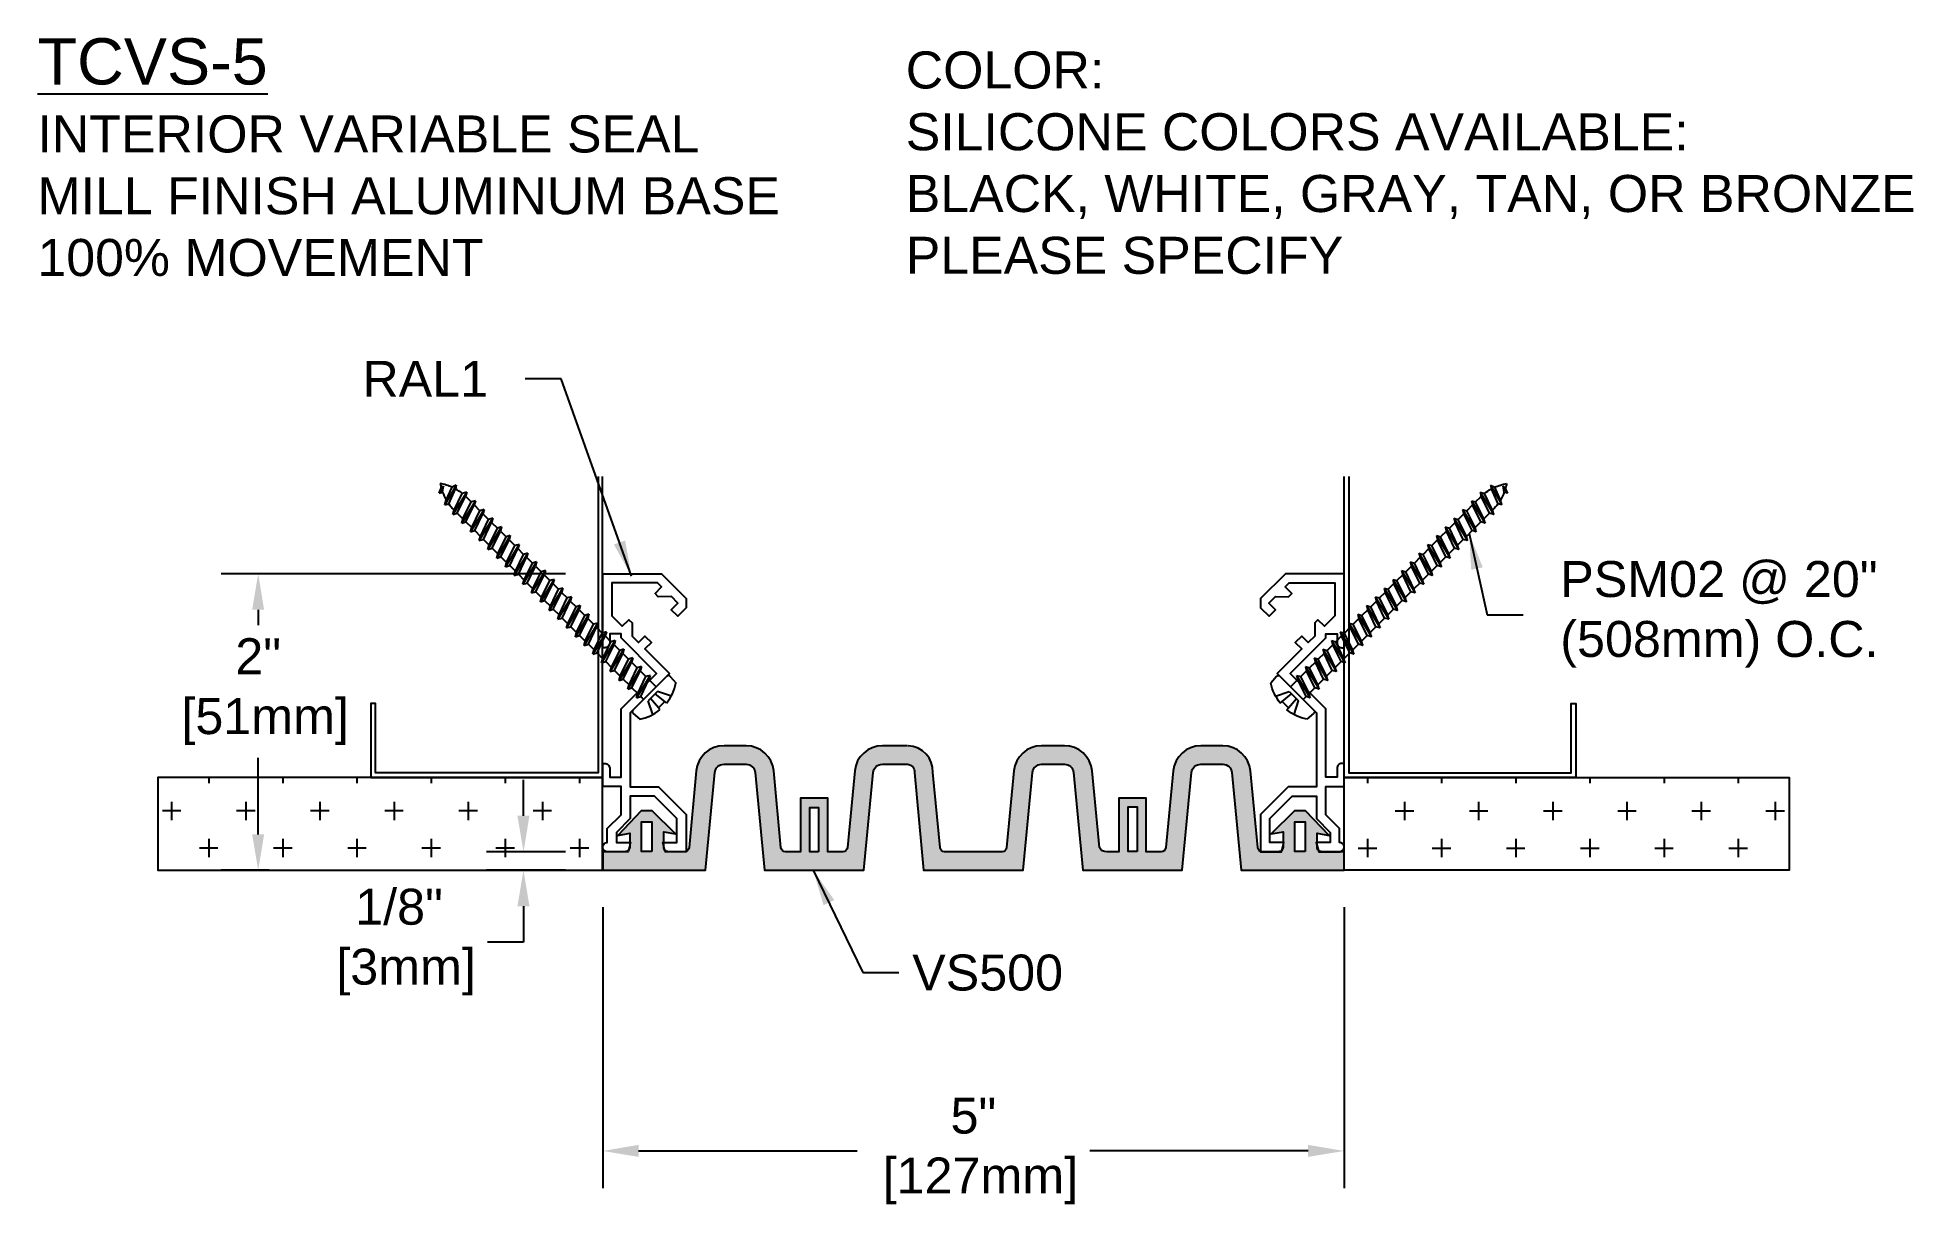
# Model space of a CAD drawing. Header units: inches. Extents: x -3.3 to 9.4, y 2.8 to 10.7.
import ezdxf

# ---------------------------------------------------------------- set-up
doc = ezdxf.new("R2010")
doc.units = ezdxf.units.IN
doc.header["$MEASUREMENT"] = 0
for name, color, linetype in [('Anchors', 4, 'Continuous'), ('Conditions', 1, 'Continuous'), ('Dimensions', 3, 'Continuous'), ('Fillers', 2, 'Continuous'), ('Metals', 7, 'Continuous'), ('Text', 2, 'Continuous')]:
    doc.layers.add(name, color=color, linetype=linetype)
doc.styles.add('Arial', font='arial.ttf')
doc.dimstyles.new('Arial', dxfattribs={"dimtxt": 0.2425, "dimasz": 0.2425, "dimexe": 0.25, "dimexo": 0.25, "dimgap": 0.09, "dimtad": 0, "dimtih": 1, "dimtoh": 1, "dimdec": 4, "dimzin": 0, "dimdsep": 46, "dimlunit": 4, "dimtxsty": 'Arial', "dimcen": 0.09, "dimadec": 0, "dimazin": 0, "dimtfac": 1, "dimtdec": 4, "dimtofl": 0, "dimtmove": 0, "dimatfit": 3, "dimfxl": 0, "dimfrac": 2, "dimtolj": 1, "dimtzin": 0, "dimarcsym": 0})

# ---------------------------------------------------------------- blocks, each defined once
blk = doc.blocks.new('A$CB0F2')
blk.add_lwpolyline([(0.029, 0.002, -0.958439), (0.032, 0.064), (0.032, 0.158), (0.125, 0.251), (0.125, 0.442), (0.001, 0.442), (0.001, 0.597), (0.017, 0.597, -0.414214), (0.048, 0.566), (0.048, 0.504), (0.125, 0.504), (0.125, 0.965), (0.364, 1.204), (0.125, 1.444), (0.125, 1.471), (0.048, 1.471), (0.048, 1.409, -0.414214), (0.017, 1.378), (0.001, 1.378), (0.001, 1.877), (0.397, 1.877), (0.564, 1.711), (0.564, 1.647), (0.507, 1.59), (0.463, 1.634), (0.508, 1.679), (0.464, 1.723), (0.375, 1.722), (0.354, 1.744), (0.398, 1.788), (0.371, 1.815), (0.063, 1.815), (0.063, 1.594), (0.133, 1.523), (0.177, 1.567), (0.199, 1.545), (0.199, 1.457), (0.243, 1.414), (0.286, 1.457), (0.33, 1.414), (0.286, 1.37), (0.452, 1.204), (0.187, 0.939), (0.187, 0.439), (0.377, 0.439), (0.564, 0.252), (0.564, 0.002), (0.423, 0.002), (0.407, 0.064), (0.502, 0.064), (0.502, 0.226), (0.351, 0.377), (0.187, 0.377), (0.187, 0.225), (0.094, 0.132), (0.094, 0.064), (0.189, 0.064), (0.172, 0.002), (0.029, 0.002)], format="xyb")
blk = doc.blocks.new('ral1')
blk.add_blockref('A$CB0F2', (-0.029, -0.002))
blk = doc.blocks.new('PSM02')
for p, q in [((-0.032, 0.127), (-0.03, 0.111)), ((0.032, 0.127), (0.03, 0.111)), ((-0.177, 0.017), (-0.172, 0.077)), ((-0.162, 0), (0.162, 0)), ((-0.089, 0.116), (-0.044, 0.028)), ((-0.06, -0.069), (-0.06, 0)), ((-0.044, 0.028), (0.044, 0.028)), ((-0.03, 0.111), (0.03, 0.111)), ((-0.03, 0.111), (-0.023, 0.028)), ((0.03, 0.111), (0.023, 0.028)), ((0.089, 0.116), (0.044, 0.028)), ((0.06, -0.027), (0.06, 0)), ((0.177, 0.017), (0.172, 0.077)), ((-0.086, -0.083), (0.086, -0.042)), ((-0.086, -0.083), (-0.06, -0.069)), ((-0.086, -0.083), (-0.06, -0.098)), ((-0.086, -0.167), (0.086, -0.125)), ((0.06, -0.027), (-0.06, -0.069)), ((0.06, -0.056), (-0.06, -0.098)), ((-0.06, -0.152), (-0.06, -0.098)), ((0.06, -0.111), (-0.06, -0.152)), ((0.086, -0.042), (0.06, -0.027)), ((0.086, -0.042), (0.06, -0.056)), ((0.06, -0.111), (0.06, -0.056)), ((0.086, -0.125), (0.06, -0.111)), ((0.086, -0.125), (0.06, -0.139)), ((-0.086, -0.167), (-0.06, -0.152)), ((-0.086, -0.167), (-0.06, -0.181)), ((-0.086, -0.25), (0.086, -0.208)), ((-0.086, -0.25), (-0.06, -0.236)), ((-0.086, -0.25), (-0.06, -0.264)), ((0.06, -0.139), (-0.06, -0.181)), ((-0.06, -0.236), (-0.06, -0.181)), ((0.06, -0.194), (-0.06, -0.236)), ((0.06, -0.223), (-0.06, -0.264)), ((0.06, -0.194), (0.06, -0.139)), ((0.086, -0.208), (0.06, -0.194)), ((0.086, -0.208), (0.06, -0.223)), ((0.06, -0.277), (0.06, -0.223)), ((-0.086, -0.333), (0.086, -0.292)), ((-0.086, -0.333), (-0.06, -0.319)), ((-0.086, -0.333), (-0.06, -0.348)), ((-0.086, -0.417), (0.086, -0.375)), ((-0.06, -0.319), (-0.06, -0.264)), ((0.06, -0.277), (-0.06, -0.319)), ((0.06, -0.306), (-0.06, -0.348)), ((-0.06, -0.402), (-0.06, -0.348)), ((0.06, -0.361), (-0.06, -0.402)), ((0.086, -0.292), (0.06, -0.277)), ((0.086, -0.292), (0.06, -0.306)), ((0.06, -0.361), (0.06, -0.306)), ((0.086, -0.375), (0.06, -0.361)), ((0.086, -0.375), (0.06, -0.389)), ((-0.086, -0.417), (-0.06, -0.402)), ((-0.086, -0.417), (-0.06, -0.431)), ((-0.086, -0.5), (0.086, -0.458)), ((-0.086, -0.5), (-0.06, -0.486)), ((-0.086, -0.5), (-0.06, -0.514)), ((0.06, -0.389), (-0.06, -0.431)), ((-0.06, -0.486), (-0.06, -0.431)), ((0.06, -0.444), (-0.06, -0.486)), ((0.06, -0.473), (-0.06, -0.514)), ((0.06, -0.444), (0.06, -0.389)), ((0.086, -0.458), (0.06, -0.444)), ((0.086, -0.458), (0.06, -0.473)), ((0.06, -0.527), (0.06, -0.473)), ((-0.086, -0.583), (0.086, -0.542)), ((-0.086, -0.583), (-0.06, -0.569)), ((-0.086, -0.583), (-0.06, -0.598)), ((-0.086, -0.667), (0.086, -0.625)), ((-0.06, -0.569), (-0.06, -0.514)), ((0.06, -0.527), (-0.06, -0.569)), ((0.06, -0.556), (-0.06, -0.598)), ((-0.06, -0.652), (-0.06, -0.598)), ((0.06, -0.611), (-0.06, -0.652)), ((0.086, -0.542), (0.06, -0.527)), ((0.086, -0.542), (0.06, -0.556)), ((0.06, -0.611), (0.06, -0.556)), ((0.086, -0.625), (0.06, -0.611)), ((0.086, -0.625), (0.06, -0.639)), ((-0.086, -0.667), (-0.06, -0.652)), ((-0.086, -0.667), (-0.06, -0.681)), ((-0.086, -0.75), (0.086, -0.708)), ((-0.086, -0.75), (-0.06, -0.736)), ((-0.086, -0.75), (-0.06, -0.764)), ((0.06, -0.639), (-0.06, -0.681)), ((-0.06, -0.736), (-0.06, -0.681)), ((0.06, -0.694), (-0.06, -0.736)), ((0.06, -0.723), (-0.06, -0.764)), ((0.06, -0.694), (0.06, -0.639)), ((0.086, -0.708), (0.06, -0.694)), ((0.086, -0.708), (0.06, -0.723)), ((0.06, -0.777), (0.06, -0.723)), ((-0.086, -0.833), (0.086, -0.792)), ((-0.086, -0.833), (-0.06, -0.819)), ((-0.086, -0.833), (-0.06, -0.848)), ((-0.086, -0.917), (0.086, -0.875)), ((-0.06, -0.819), (-0.06, -0.764)), ((0.06, -0.777), (-0.06, -0.819)), ((0.06, -0.806), (-0.06, -0.848)), ((-0.06, -0.902), (-0.06, -0.848)), ((0.06, -0.861), (-0.06, -0.902)), ((0.086, -0.792), (0.06, -0.777)), ((0.086, -0.792), (0.06, -0.806)), ((0.06, -0.861), (0.06, -0.806)), ((0.086, -0.875), (0.06, -0.861)), ((0.086, -0.875), (0.06, -0.889)), ((-0.086, -0.917), (-0.06, -0.902)), ((-0.086, -0.917), (-0.06, -0.931)), ((-0.086, -1), (0.086, -0.958)), ((-0.086, -1), (-0.06, -0.986)), ((-0.086, -1), (-0.06, -1.014)), ((0.06, -0.889), (-0.06, -0.931)), ((-0.06, -0.986), (-0.06, -0.931)), ((0.06, -0.944), (-0.06, -0.986)), ((0.06, -0.973), (-0.06, -1.014)), ((0.06, -0.944), (0.06, -0.889)), ((0.086, -0.958), (0.06, -0.944)), ((0.086, -0.958), (0.06, -0.973)), ((0.06, -1.027), (0.06, -0.973)), ((-0.086, -1.083), (0.086, -1.042)), ((-0.086, -1.083), (-0.06, -1.069)), ((-0.086, -1.083), (-0.06, -1.098)), ((-0.086, -1.167), (0.086, -1.125)), ((-0.06, -1.069), (-0.06, -1.014)), ((0.06, -1.027), (-0.06, -1.069)), ((0.06, -1.056), (-0.06, -1.098)), ((-0.06, -1.152), (-0.06, -1.098)), ((0.06, -1.111), (-0.06, -1.152)), ((0.086, -1.042), (0.06, -1.027)), ((0.086, -1.042), (0.06, -1.056)), ((0.06, -1.111), (0.06, -1.056)), ((0.086, -1.125), (0.06, -1.111)), ((0.086, -1.125), (0.06, -1.139)), ((-0.086, -1.167), (-0.06, -1.152)), ((-0.086, -1.167), (-0.06, -1.181)), ((-0.086, -1.25), (0.086, -1.208)), ((-0.086, -1.25), (-0.06, -1.236)), ((-0.086, -1.25), (-0.06, -1.264)), ((0.06, -1.139), (-0.06, -1.181)), ((-0.06, -1.236), (-0.06, -1.181)), ((0.06, -1.194), (-0.06, -1.236)), ((0.06, -1.223), (-0.06, -1.264)), ((-0.06, -1.319), (-0.06, -1.264)), ((0.06, -1.194), (0.06, -1.139)), ((0.086, -1.208), (0.06, -1.194)), ((0.086, -1.208), (0.06, -1.223)), ((0.06, -1.277), (0.06, -1.223)), ((-0.086, -1.333), (0.086, -1.292)), ((-0.086, -1.333), (-0.06, -1.319)), ((-0.086, -1.333), (-0.06, -1.348)), ((-0.086, -1.417), (0.086, -1.375)), ((0.06, -1.277), (-0.06, -1.319)), ((0.06, -1.306), (-0.06, -1.348)), ((-0.06, -1.402), (-0.06, -1.348)), ((0.06, -1.361), (-0.06, -1.402)), ((0.06, -1.389), (-0.06, -1.431)), ((0.086, -1.292), (0.06, -1.277)), ((0.086, -1.292), (0.06, -1.306)), ((0.06, -1.361), (0.06, -1.306)), ((0.086, -1.375), (0.06, -1.361)), ((0.086, -1.375), (0.06, -1.389)), ((0.06, -1.444), (0.06, -1.389)), ((-0.086, -1.417), (-0.06, -1.402)), ((-0.086, -1.417), (-0.06, -1.431)), ((-0.086, -1.5), (0.086, -1.458)), ((-0.086, -1.5), (-0.06, -1.486)), ((-0.086, -1.5), (-0.06, -1.514)), ((-0.06, -1.486), (-0.06, -1.431)), ((0.06, -1.444), (-0.06, -1.486)), ((0.06, -1.473), (-0.06, -1.514)), ((-0.06, -1.569), (-0.06, -1.514)), ((0.086, -1.458), (0.06, -1.444)), ((0.086, -1.458), (0.06, -1.473)), ((0.06, -1.527), (0.06, -1.473)), ((-0.086, -1.583), (0.086, -1.542)), ((-0.086, -1.583), (-0.06, -1.569)), ((-0.086, -1.583), (-0.06, -1.598)), ((-0.086, -1.667), (0.086, -1.625)), ((0.06, -1.527), (-0.06, -1.569)), ((0.06, -1.556), (-0.06, -1.598)), ((-0.06, -1.652), (-0.06, -1.598)), ((0.06, -1.611), (-0.06, -1.652)), ((0.06, -1.639), (-0.06, -1.681)), ((0.086, -1.542), (0.06, -1.527)), ((0.086, -1.542), (0.06, -1.556)), ((0.06, -1.611), (0.06, -1.556)), ((0.086, -1.625), (0.06, -1.611)), ((0.086, -1.625), (0.06, -1.639)), ((0.06, -1.694), (0.06, -1.639)), ((-0.086, -1.667), (-0.06, -1.652)), ((-0.086, -1.667), (-0.06, -1.681)), ((-0.086, -1.75), (0.086, -1.708)), ((-0.086, -1.75), (-0.06, -1.736)), ((-0.086, -1.75), (-0.06, -1.764)), ((-0.06, -1.736), (-0.06, -1.681)), ((0.06, -1.694), (-0.06, -1.736)), ((0.06, -1.723), (-0.06, -1.764)), ((-0.06, -1.81), (-0.06, -1.764)), ((0.086, -1.708), (0.06, -1.694)), ((0.086, -1.708), (0.06, -1.723)), ((0.06, -1.723), (0.06, -1.777)), ((-0.086, -1.833), (0.086, -1.792)), ((-0.086, -1.833), (-0.06, -1.819)), ((-0.086, -1.833), (-0.058, -1.847)), ((-0.069, -1.917), (0.079, -1.875)), ((0.06, -1.777), (-0.06, -1.819)), ((0.06, -1.806), (-0.058, -1.847)), ((0.056, -1.862), (-0.047, -1.902)), ((0.05, -1.892), (-0.039, -1.926)), ((0.079, -1.875), (0.05, -1.892)), ((0.079, -1.875), (0.056, -1.862)), ((0.086, -1.792), (0.06, -1.777)), ((0.086, -1.792), (0.06, -1.806)), ((0.06, -1.806), (0.06, -1.81)), ((-0.069, -1.917), (-0.047, -1.902)), ((-0.069, -1.917), (-0.039, -1.926)), ((0.03, -1.947), (-0.004, -1.972)), ((-0.004, -1.972), (0.051, -1.958)), ((0.017, -1.973), (-0.004, -1.972)), ((0.051, -1.958), (0.017, -1.973)), ((0.051, -1.958), (0.03, -1.947))]:
    blk.add_line(p, q)
for centre, radius, start, end in [((0, -0.185), 0.313, 95.8447, 123.323), ((0, -0.185), 0.313, 56.677, 84.1553), ((-0.162, 0.016), 0.016, 175, 270), ((0.162, 0.016), 0.016, 270, 5), ((0.27, -1.81), 0.33, 180, 181.4809), ((0.27, -1.81), 0.33, 186.3809, 196.1333), ((-0.27, -1.81), 0.33, 335.5566, 345.5871), ((-0.27, -1.81), 0.33, 350.9871, 0), ((0.27, -1.81), 0.33, 200.6129, 215.118), ((-0.27, -1.81), 0.33, 324.882, 330.5326)]:
    blk.add_arc(centre, radius, start, end)
blk = doc.blocks.new('VS500')
h = blk.add_hatch(color=256)
h.paths.add_polyline_path([(11.886, 2.281), (11.837, 2.8, 0.385484), (11.65, 2.968), (11.496, 2.968, 0.385484), (11.31, 2.8), (11.261, 2.281, -0.386724), (11.23, 2.253), (10.843, 2.253, -0.386724), (10.812, 2.281), (10.764, 2.788, 0.416187), (10.594, 2.968), (10.423, 2.968, 0.385484), (10.237, 2.8), (10.187, 2.281, -0.386724), (10.157, 2.253), (10.055, 2.253), (10.055, 2.615), (9.871, 2.615), (9.871, 2.253), (9.77, 2.253, -0.386724), (9.739, 2.281), (9.69, 2.8, 0.385484), (9.504, 2.968), (9.355, 2.968, 0.385484), (9.169, 2.8), (9.119, 2.281, -0.386724), (9.088, 2.253), (8.98, 2.253, -0.414214), (8.949, 2.284), (8.949, 2.388), (9.029, 2.373), (8.871, 2.528), (8.796, 2.528), (8.639, 2.363), (8.719, 2.378), (8.719, 2.284, -0.414214), (8.688, 2.253), (8.537, 2.253), (8.537, 2.128), (9.23, 2.128), (9.293, 2.787, -0.388879), (9.355, 2.843), (9.504, 2.843, -0.388879), (9.565, 2.787), (9.628, 2.128), (10.298, 2.128), (10.361, 2.787, -0.388879), (10.423, 2.843), (10.587, 2.843, -0.469009), (10.639, 2.787), (10.701, 2.128), (11.372, 2.128), (11.435, 2.787, -0.388879), (11.496, 2.843), (11.65, 2.843, -0.388879), (11.712, 2.787), (11.775, 2.128), (12.445, 2.128), (12.508, 2.787, -0.388879), (12.57, 2.843), (12.719, 2.843, -0.388879), (12.78, 2.787), (12.843, 2.128), (13.537, 2.128), (13.537, 2.253), (13.386, 2.253, -0.414214), (13.355, 2.284), (13.355, 2.378), (13.435, 2.363), (13.277, 2.528), (13.202, 2.528), (13.045, 2.373), (13.125, 2.388), (13.125, 2.284, -0.414214), (13.094, 2.253), (12.985, 2.253, -0.386724), (12.954, 2.281), (12.905, 2.8, 0.385484), (12.719, 2.968), (12.57, 2.968, 0.385484), (12.384, 2.8), (12.334, 2.281, -0.386724), (12.304, 2.253), (12.202, 2.253), (12.202, 2.615), (12.018, 2.615), (12.018, 2.253), (11.937, 2.253, -0.277705)])
h.paths.add_polyline_path([(12.08, 2.255), (12.08, 2.555), (12.14, 2.555), (12.14, 2.255)], flags=16)
h.paths.add_polyline_path([(13.205, 2.255), (13.205, 2.455), (13.275, 2.455), (13.275, 2.255)], flags=16)
h.paths.add_polyline_path([(9.993, 2.252), (9.933, 2.252), (9.933, 2.552), (9.993, 2.552)], flags=16)
h.paths.add_polyline_path([(8.869, 2.254), (8.799, 2.254), (8.799, 2.454), (8.869, 2.454)], flags=16)
at = {"color": 0}
blk.add_lwpolyline([(10.592, 2.968), (10.423, 2.968, 0.387964), (10.237, 2.798), (10.187, 2.281, -0.386724), (10.157, 2.253), (10.055, 2.253), (10.055, 2.615), (9.871, 2.615), (9.871, 2.253), (9.77, 2.253, -0.386724), (9.739, 2.281), (9.69, 2.798, 0.387964), (9.504, 2.968), (9.355, 2.968, 0.387964), (9.168, 2.798), (9.119, 2.281, -0.386724), (9.088, 2.253), (8.98, 2.253, -0.414214), (8.949, 2.284), (8.949, 2.388), (9.029, 2.373), (8.871, 2.528), (8.796, 2.528), (8.639, 2.363), (8.719, 2.378), (8.719, 2.284, -0.414214), (8.688, 2.253), (8.537, 2.253), (8.537, 2.128), (9.23, 2.128), (9.293, 2.787, -0.388879), (9.355, 2.843), (9.504, 2.843, -0.388879), (9.565, 2.787), (9.628, 2.128), (10.298, 2.128), (10.361, 2.787, -0.388879), (10.423, 2.843), (10.592, 2.843, -0.442581), (10.639, 2.787), (10.701, 2.128), (11.372, 2.128), (11.435, 2.787, -0.388879), (11.496, 2.843), (11.65, 2.843, -0.388879), (11.712, 2.787), (11.775, 2.128), (12.445, 2.128), (12.508, 2.787, -0.388879), (12.57, 2.843), (12.719, 2.843, -0.388879), (12.78, 2.787), (12.843, 2.128), (13.537, 2.128), (13.537, 2.253), (13.386, 2.253, -0.414214), (13.355, 2.284), (13.355, 2.378), (13.435, 2.363), (13.277, 2.528), (13.202, 2.528), (13.045, 2.373), (13.125, 2.388), (13.125, 2.284, -0.414214), (13.094, 2.253), (12.985, 2.253, -0.386724), (12.954, 2.281), (12.905, 2.798, 0.387964), (12.719, 2.968), (12.57, 2.968, 0.387964), (12.384, 2.798), (12.334, 2.281, -0.386724), (12.304, 2.253), (12.202, 2.253), (12.202, 2.615), (12.018, 2.615), (12.018, 2.253), (11.937, 2.253, -0.277705), (11.886, 2.281), (11.837, 2.798, 0.387964), (11.65, 2.968), (11.496, 2.968, 0.387964), (11.31, 2.798), (11.261, 2.281, -0.386724), (11.23, 2.253), (10.843, 2.253, -0.386724), (10.812, 2.281), (10.764, 2.788, 0.410211), (10.597, 2.968)], format="xyb", dxfattribs=at)
for points in [[(9.993, 2.252), (9.933, 2.252), (9.933, 2.552), (9.993, 2.552)], [(12.14, 2.255), (12.08, 2.255), (12.08, 2.555), (12.14, 2.555)], [(8.869, 2.254), (8.799, 2.254), (8.799, 2.454), (8.869, 2.454)], [(13.275, 2.255), (13.205, 2.255), (13.205, 2.455), (13.275, 2.455)]]:
    blk.add_lwpolyline(points, close=True)
blk = doc.blocks.new('*D9')
at = {"layer": 'Defpoints', "color": 0}
for p in [(0.561, 5.036), (5.561, 5.036), (0.561, 3.142)]:
    blk.add_point(p, dxfattribs=at)
at = {"layer": 'Dimensions', "color": 0, "lineweight": -2}
for p, q in [((0.561, 4.786), (0.561, 2.892)), ((5.561, 4.786), (5.561, 2.892)), ((0.803, 3.142), (2.276, 3.142)), ((5.318, 3.142), (3.846, 3.142))]:
    blk.add_line(p, q, dxfattribs=at)
at = {"layer": 'Dimensions', "color": 0}
for points in [[(0.803, 3.183), (0.803, 3.102), (0.561, 3.142)], [(5.318, 3.183), (5.318, 3.102), (5.561, 3.142)]]:
    blk.add_solid(points, dxfattribs=at)
at = {"layer": 'Dimensions', "color": 0, "insert": (3.061, 3.142), "char_height": 0.2425, "attachment_point": 5, "style": 'Arial'}
blk.add_mtext('\\A1;5"\\P [127mm]', dxfattribs=at)
blk = doc.blocks.new('*D10')
at = {"layer": 'Defpoints', "color": 0}
for p in [(0.561, 7.036), (-1.762, 5.036), (-1.439, 5.036)]:
    blk.add_point(p, dxfattribs=at)
at = {"layer": 'Dimensions', "color": 0, "lineweight": -2}
for p, q in [((0.311, 7.036), (-2.012, 7.036)), ((-1.762, 6.793), (-1.762, 6.689)), ((-1.762, 5.278), (-1.762, 5.793)), ((-1.689, 5.036), (-2.012, 5.036))]:
    blk.add_line(p, q, dxfattribs=at)
at = {"layer": 'Dimensions', "color": 0}
for points in [[(-1.803, 6.793), (-1.722, 6.793), (-1.762, 7.036)], [(-1.803, 5.278), (-1.722, 5.278), (-1.762, 5.036)]]:
    blk.add_solid(points, dxfattribs=at)
at = {"layer": 'Dimensions', "color": 0, "insert": (-1.762, 6.241), "char_height": 0.2425, "attachment_point": 5, "style": 'Arial'}
blk.add_mtext('\\A1;2"\\P [51mm]', dxfattribs=at)
blk = doc.blocks.new('*D11')
at = {"layer": 'Defpoints', "color": 0}
for p in [(0.561, 5.161), (0.027, 5.036), (0.561, 5.036)]:
    blk.add_point(p, dxfattribs=at)
at = {"layer": 'Dimensions', "color": 0, "lineweight": -2}
for p, q in [((0.027, 5.403), (0.027, 5.646)), ((0.311, 5.161), (-0.223, 5.161)), ((0.311, 5.036), (-0.223, 5.036)), ((0.027, 4.793), (0.027, 4.551)), ((0.027, 4.551), (-0.216, 4.551))]:
    blk.add_line(p, q, dxfattribs=at)
at = {"layer": 'Dimensions', "color": 0}
for points in [[(-0.014, 5.403), (0.067, 5.403), (0.027, 5.161)], [(-0.014, 4.793), (0.067, 4.793), (0.027, 5.036)]]:
    blk.add_solid(points, dxfattribs=at)
at = {"layer": 'Dimensions', "color": 0, "insert": (-0.812, 4.551), "char_height": 0.2425, "attachment_point": 5, "style": 'Arial'}
blk.add_mtext('\\A1;1/8"\\P [3mm]', dxfattribs=at)

msp = doc.modelspace()

# ---------------------------------------------------------------- hatches: boundary and pattern name
at = {"layer": 'Conditions'}
h = msp.add_hatch(dxfattribs=at)
h.set_pattern_fill('CROSS', color=256, style=0)
h.set_pattern_definition([(180, (6.46633, 10.18535), (-0.25, -0.25), [0.125, -0.375]), (270, (6.40383, 10.24785), (0.25, -0.25), [0.125, -0.375])])
h.paths.add_polyline_path([(-2.43928, 5.03572), (0.56072, 5.03572), (0.56072, 5.13572), (0.56072, 5.66072), (-1.00178, 5.66072), (-2.43928, 5.66072)])
h = msp.add_hatch(dxfattribs=at)
h.set_pattern_fill('CROSS', color=256, style=0)
h.set_pattern_definition([(7e-15, (-0.3449, 10.18535), (0.25, -0.25), [0.125, -0.375]), (270, (-0.2824, 10.24785), (-0.25, -0.25), [0.125, -0.375])])
h.paths.add_polyline_path([(8.56072, 5.03572), (5.56072, 5.03572), (5.56072, 5.13572), (5.56072, 5.66072), (7.12322, 5.66072), (8.56072, 5.66072)])

# ---------------------------------------------------------------- linework, layer by layer
for points in [[(0.52947, 7.69197), (0.52947, 5.69197), (-0.97053, 5.69197), (-0.97053, 6.16072), (-1.00178, 6.16072), (-1.00178, 5.66072), (0.56072, 5.66072), (0.56072, 7.69197)], [(5.59197, 7.69197), (5.59197, 5.69197), (7.09197, 5.69197), (7.09197, 6.16072), (7.12322, 6.16072), (7.12322, 5.66072), (5.56072, 5.66072), (5.56072, 7.69197)], [(0.56072, 5.66072), (-2.43928, 5.66072), (-2.43928, 5.03572), (0.56072, 5.03572), (0.56072, 5.66072)], [(5.56072, 5.66072), (8.56072, 5.66072), (8.56072, 5.03572), (5.56072, 5.03572), (5.56072, 5.66072)]]:
    msp.add_lwpolyline(points, dxfattribs=at)

# ---------------------------------------------------------------- block references
at = {"layer": 'Anchors', "rotation": 225}
msp.add_blockref('PSM02', (0.8793, 6.23031), dxfattribs=at)
at = {"layer": 'Anchors', "xscale": -1, "rotation": 135.0000000000001}
msp.add_blockref('PSM02', (5.24214, 6.23031), dxfattribs=at)
at = {"layer": 'Fillers'}
msp.add_blockref('VS500', (-7.97596, 2.90759), dxfattribs=at)
at = {"layer": 'Metals'}
msp.add_blockref('ral1', (0.58908, 5.16072), dxfattribs=at)
at = {"layer": 'Metals', "xscale": -1}
msp.add_blockref('ral1', (5.53236, 5.16072), dxfattribs=at)

# ---------------------------------------------------------------- texts
at = {"layer": 'Text', "attachment_point": 1, "style": 'Arial'}
for s, insert, char_height, width in [('{\\LTCVS-5\\P\\H0.8x;\\lINTERIOR VARIABLE SEAL\\PMILL FINISH ALUMINUM BASE\\P100% MOVEMENT}', (-3.25011, 10.64884), 0.3125, 5.875), ('COLOR:{\\L                              \\~\\P}SILICONE COLORS AVAILABLE:\\PBLACK, WHITE, GRAY, TAN, OR BRONZE\\PPLEASE SPECIFY', (2.60468, 10.5595), 0.25, 6.8282505)]:
    msp.add_mtext(s, dxfattribs=dict(at, insert=insert, char_height=char_height, width=width))
at = {"layer": 'Text', "char_height": 0.2425, "style": 'Arial'}
for s, insert, attachment_point in [('\\A1;RAL1', (-0.2119, 8.22957), 9), ('PSM02 @ 20"\\P(508mm) O.C.', (7.01852, 7.12158), 1), ('VS500', (2.64827, 4.46705), 1)]:
    msp.add_mtext(s, dxfattribs=dict(at, insert=insert, attachment_point=attachment_point))

# ---------------------------------------------------------------- dimensions: what is measured, and where the dimension line sits
at = {"layer": 'Dimensions'}
for base, p1, p2, picture, middle in [((-1.76237, 5.03572), (0.56072, 7.03572), (-1.43928, 5.03572), '*D10', (-1.76237, 6.24053)), ((0.02671, 5.03572), (0.56072, 5.16072), (0.56072, 5.03572), '*D11', (-0.81238, 4.55072))]:
    dim = msp.add_linear_dim(base=base, p1=p1, p2=p2, angle=90, dimstyle='Arial', override={"dimpost": '\\X'}, dxfattribs=at)
    dim.commit()
    dim.dimension.update_dxf_attribs({"geometry": picture, "text_midpoint": middle, "dimtype": 160})
dim = msp.add_linear_dim(base=(0.56072, 3.1425), p1=(5.56072, 5.03572), p2=(0.56072, 5.03572), dimstyle='Arial', override={"dimpost": '\\X'}, dxfattribs=at)
dim.commit()
dim.dimension.update_dxf_attribs({"geometry": '*D9', "text_midpoint": (3.06072, 3.1425), "dimtype": 160})

# ---------------------------------------------------------------- leaders
at = {"layer": 'Text', "annotation_type": 0, "has_hookline": 1, "hookline_direction": 1, "text_width": 0.7586}
msp.add_leader([(0.75609, 7.01854), (0.2806, 8.35082), (0.0381, 8.35082)], dimstyle='Arial', override={"dimgap": 0.25}, dxfattribs=at)
at = {"layer": 'Text'}
msp.add_leader([(6.40415, 7.30747), (6.52602, 6.75822), (6.76852, 6.75822)], dimstyle='Arial', override={"dimgap": 0.25}, dxfattribs=at)
at = {"layer": 'Text', "annotation_type": 0, "has_hookline": 1, "hookline_direction": 0, "text_width": 0.99944}
msp.add_leader([(1.98044, 5.03572), (2.31577, 4.3458), (2.55827, 4.3458)], dimstyle='Arial', dxfattribs=at)

doc.saveas('drawing.dxf')
